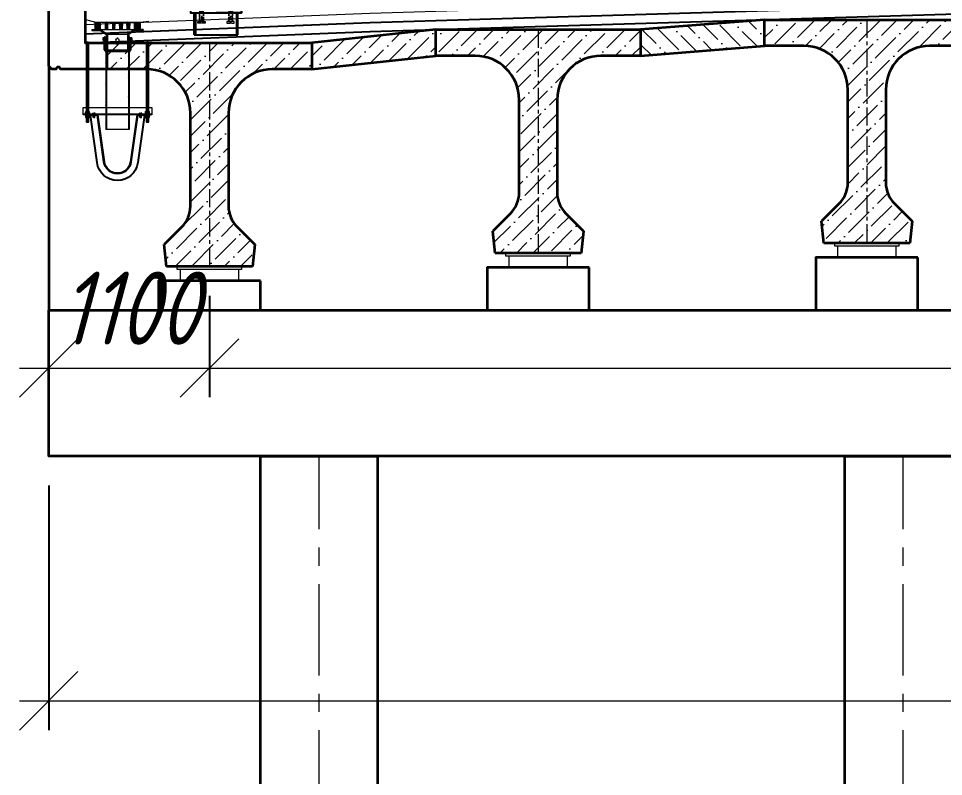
# Model space of a CAD drawing. Header units: millimetres. Extents: x 265754 to 14267433, y -6145605 to 2433772.
# Drawn here: x 6338990 to 6345323, y 82928 to 88116 of the extents above; entities that cross this region are included whole.
import ezdxf

# ---------------------------------------------------------------- set-up
doc = ezdxf.new("R2010")
doc.units = ezdxf.units.MM
doc.set_wipeout_variables(frame=1)
for name, pattern in [('ACAD_ISO02W100', [15, 12, -3]), ('ACAD_ISO10W100', [18.5, 12, -3, 0.5, -3]), ('HIDDEN', [9.525, 6.35, -3.175]), ('осевая', [2, 1.25, -0.25, 0.25, -0.25]), ('Штриховая', [3, 2, -1])]:
    doc.linetypes.add(name, pattern=pattern)
for name, color, linetype, lineweight in [('04_Невидимые', 3, 'Continuous', 13), ('1-Бетон', 106, 'Continuous', 35), ('1-Тонкая', 5, 'Continuous', 20), ('1-Штриховка', 8, 'Continuous', 9), ('ИС_Med', 7, 'Continuous', 35), ('ИС_Невид', 4, 'Штриховая', 18), ('ИС_Ось', 3, 'осевая', 18), ('ИС_Размер', 3, 'Continuous', 18), ('ИС_Тон', 3, 'Continuous', 18), ('ИС_Тонкая', 3, 'Continuous', 18), ('ИС_Штр', 3, 'Continuous', 9)]:
    doc.layers.add(name, color=color, linetype=linetype, lineweight=lineweight)
doc.layers.add('ограждение', color=7, linetype='Continuous')
doc.styles.add('0', font='isocpeur.ttf', dxfattribs={"width": 0.8, "oblique": 15})
doc.dimstyles.new('М200', dxfattribs={"dimscale": 200, "dimtxt": 2.5, "dimasz": 2, "dimexe": 1, "dimexo": 1, "dimgap": 0.8, "dimtad": 1, "dimdec": 0, "dimzin": 0, "dimdsep": 46, "dimtxsty": '0', "dimblk": 'OBLIQUE', "dimcen": 0.09, "dimdle": 1, "dimclrd": 256, "dimclre": 256, "dimclrt": 256, "dimadec": 4, "dimazin": 0, "dimtfac": 1, "dimtdec": 0, "dimtmove": 1, "dimatfit": 2, "dimfxl": 1, "dimtolj": 1, "dimtzin": 0, "dimlwd": -1, "dimarcsym": 0})
pattern_1 = [(45, (886.094, -4203.091), (8.838835, -8.838835), [])]

# ---------------------------------------------------------------- blocks, each defined once
blk = doc.blocks.new('*U119')
at = {"layer": '1-Бетон'}
blk.add_lwpolyline([(-400, 4250.4), (400, 4250.4), (400, -4250.4), (-400, -4250.4)], close=True, dxfattribs=at)
at = {"layer": 'ИС_Ось', "ltscale": 500}
blk.add_line((0, -4250.4), (0, 4250.4), dxfattribs=at)
blk = doc.blocks.new('*U120')
at = {"color": 0, "linetype": 'ByBlock', "lineweight": -2, "transparency": 16777216}
for p in [(0, 0), (4000, 0)]:
    blk.add_blockref('*U119', p, dxfattribs=at)
blk = doc.blocks.new('1530')
at = {"layer": '1-Штриховка'}
h = blk.add_hatch(dxfattribs=at)
h.set_pattern_fill('ANSI36', color=256, scale=25, style=0)
h.set_pattern_definition([(45, (-1571632.81, 568569.22), (42.0949506, 154.348152), [198.4375, -39.6875, 0, -39.6875])])
h.paths.add_polyline_path([(130, -480), (130, -1117.2, 0.198927), (188.7, -1258.7), (310, -1380), (295, -1530), (-295, -1530), (-310, -1380), (-188.6, -1258.6, 0.198898), (-130, -1117), (-130, -480, 0.414214), (-430, -180), (-700, -180), (-700, 0), (700, 0), (700, -180), (430, -180, 0.414224)])
at = {"layer": '1-Бетон'}
for p, q in [((-700, 0), (700, 0)), ((-700, -180), (-700, 0)), ((700, 0), (700, -180)), ((-430, -180), (-700, -180)), ((700, -180), (430, -180)), ((-130, -1117.2), (-130, -480)), ((130, -480), (130, -1117.2)), ((-188.6, -1258.6), (-310, -1380)), ((188.6, -1258.6), (310, -1380)), ((-295, -1530), (-310, -1380)), ((310, -1380), (295, -1530)), ((295, -1530), (-295, -1530))]:
    blk.add_line(p, q, dxfattribs=at)
for centre, radius, start, end in [((-430, -480), 300, 0, 90), ((430, -480), 300, 90, 180), ((-330.2, -1117.1), 200.2, 315.0289, 359.97436), ((330.2, -1117.1), 200.2, 180.02564, 224.9711)]:
    blk.add_arc(centre, radius, start, end, dxfattribs=at)
at = {"layer": 'ИС_Ось', "ltscale": 100}
blk.add_line((0, 0), (0, -1530), dxfattribs=at)
blk = doc.blocks.new('*X20')
at = {"color": 0}
for p, q in [((310, 570.0651), (280, 600.0651)), ((310, 561.084844), (280, 591.084844)), ((307.104588, 555), (280, 582.104588)), ((298.124332, 555), (280, 573.124332)), ((310, 579.045356), (284.045356, 605)), ((310, 588.025612), (293.025612, 605)), ((310, 597.005868), (302.005868, 605)), ((289.144075, 555), (280, 564.144075)), ((280.163819, 555), (280, 555.163819))]:
    blk.add_line(p, q, dxfattribs=at)
blk = doc.blocks.new('A$C1A332784')
at = {"layer": 'ИС_Штр'}
h = blk.add_hatch(dxfattribs=at)
h.set_pattern_fill('ANSI31', color=256, scale=100, angle=90, style=0)
h.set_pattern_definition(pattern_1)
h.paths.add_polyline_path([(-69, -200.4), (-77, -200.4), (-77, -187.9), (-69, -187.9)])
h.paths.add_polyline_path([(-69, -126.4), (-77, -126.4), (-77, -95.4), (-117, -68.4), (-175, -68.4), (-175, -60.4), (-155, -60.4), (-155, -10.4), (-147, -10.4), (-147, -60.4), (-117, -60.4), (-69, -92.4)])
h = blk.add_hatch(dxfattribs=at)
h.set_pattern_fill('ANSI31', color=256, scale=50, angle=90, style=0)
h.set_pattern_definition([(135, (-1871.349, -4043.091), (-4.419417, -4.419417), [])])
h.paths.add_polyline_path([(85, -10.4), (65, -10.4), (67, -60.4), (83, -60.4)])
h.paths.add_polyline_path([(35, -10.4), (15, -10.4), (17, -60.4), (33, -60.4)])
h.paths.add_polyline_path([(-15, -10.4), (-35, -10.4), (-33, -60.4), (-17, -60.4)])
h.paths.add_polyline_path([(-65, -10.4), (-85, -10.4), (-83, -60.4), (-67, -60.4)])
h = blk.add_hatch(dxfattribs=at)
h.set_pattern_fill('ANSI31', color=256, scale=100, angle=90, style=0)
h.set_pattern_definition(pattern_1)
h.paths.add_polyline_path([(77, -200.4), (69, -200.4), (69, -187.9), (77, -187.9)])
h.paths.add_polyline_path([(77, -126.4), (69, -126.4), (69, -92.4), (117, -60.4), (147, -60.4), (147, -10.4), (155, -10.4), (155, -60.4), (175, -60.4), (175, -68.4), (117, -68.4), (77, -95.4)])
h = blk.add_hatch(dxfattribs=at)
h.set_pattern_fill('ANSI31', color=256, scale=2.5, angle=90, style=0)
h.set_pattern_definition([(135, (-544.1, -1211.934), (-5.61266, -5.61266), [])])
h.paths.add_polyline_path([(-75, -645), (-80, -645), (-80, -744.9), (-75, -744.9)])
h.paths.add_polyline_path([(-80, -595), (-75, -595), (-75, -206.9), (-80, -206.9), (-80, -201.9), (-87, -196.9), (-86.4, -118), (-99.4, -118), (-99.4, -133), (-92.4, -140), (-92.4, -197.8), (-80, -216.9)])
h = blk.add_hatch(dxfattribs=at)
h.set_pattern_fill('ANSI31', color=256, scale=2.5, style=0)
h.set_pattern_definition([(45, (-544.1, -1211.934), (-5.61266, 5.61266), [])])
h.paths.add_polyline_path([(80, -645), (75, -645), (75, -744.9), (80, -744.9)])
h.paths.add_polyline_path([(75, -595), (80, -595), (80, -216.9), (93, -196.9), (93, -139), (100, -132), (100, -117), (87, -117), (87, -196.4), (80, -201.4), (80, -206.9), (75, -206.9)])
for p, q in [((155, -10.4), (215.7, 4.3)), ((-155, -10.4), (-214.4, -4.3, 0)), ((-175, -60.4), (-175, -68.4)), ((-175, -60.4), (-155, -60.4)), ((-155, -10.4), (-155, -60.4)), ((155, -10.4), (-155, -10.4)), ((-147, -10.4), (-147, -60.4)), ((-147, -60.4), (-117, -60.4)), ((-145, -10.4), (-145, -60.4)), ((147, -60.4), (-117, -60.4)), ((-117, -60.4), (-69, -92.4)), ((-115, -10.4), (-115, -60.4)), ((-85, -10.4), (-83, -60.4)), ((-67, -60.4), (-65, -10.4)), ((-35, -10.4), (-33, -60.4)), ((-17, -60.4), (-15, -10.4)), ((17, -60.4), (15, -10.4)), ((35, -10.4), (33, -60.4)), ((67, -60.4), (65, -10.4)), ((117, -60.4), (69, -92.4)), ((85, -10.4), (83, -60.4)), ((115, -60.4), (115, -10.4)), ((145, -60.4), (145, -10.4)), ((147, -10.4), (147, -60.4)), ((155, -10.4), (155, -60.4)), ((175, -60.4), (155, -60.4)), ((175, -60.4), (175, -68.4)), ((-175, -68.4), (-117, -68.4)), ((-117, -68.4), (-77, -95.4)), ((-99.4, -118), (-99.4, -133)), ((-99.4, -118), (-86.4, -118)), ((-86.4, -118), (-86.4, -197.3)), ((-77, -95.4), (-77, -200.4)), ((-69, -126.4), (-77, -126.4)), ((-69, -92.4), (-69, -200.4)), ((69, -92.4), (-69, -92.4)), ((69, -92.4), (69, -200.4)), ((77, -126.4), (69, -126.4)), ((117, -68.4), (77, -95.4)), ((77, -95.4), (77, -200.4)), ((87, -117), (87, -196.4)), ((87, -117), (100, -117)), ((100, -117), (100, -132)), ((175, -68.4), (117, -68.4)), ((-99.4, -133), (-92.4, -140)), ((-92.4, -140), (-92.4, -197.8)), ((-69, -169.4), (-77, -169.4)), ((-10, -130.9), (-10, -153.9)), ((10, -130.9), (10, -153.9)), ((77, -169.4), (69, -169.4)), ((100, -132), (93, -139)), ((93, -138.6), (93, -196.9)), ((-92.4, -197.8), (-80, -216.9)), ((-80, -201.9), (-87, -196.9)), ((-80, -206.9), (-80, -201.9)), ((-80, -206.9), (-75, -206.9)), ((-80, -216.9), (-80, -595)), ((-75, -206.9), (-75, -595)), ((75, -211.4), (-75, -211.4)), ((75, -206.9), (75, -595)), ((80, -206.9), (75, -206.9)), ((80, -201.4), (87, -196.4)), ((93, -196.9), (80, -216.9)), ((80, -206.9), (80, -201.4)), ((80, -216.9), (80, -595)), ((-80, -644.9), (-80, -744.9)), ((-75, -644.9), (-75, -744.9)), ((75, -645), (75, -744.9)), ((80, -644.9), (80, -744.9)), ((-80, -744.9, 0), (80, -744.9, 0))]:
    blk.add_line(p, q)
at = {"linetype": 'Continuous'}
blk.add_line((77, -200.4), (-77, -200.4), dxfattribs=at)
for centre, start, end in [((0, -130.9), 0, 180), ((0, -153.9), 180, 0)]:
    blk.add_arc(centre, 10, start, end)
blk.add_point((0, -120.9))
at = {"layer": 'ИС_Невид', "ltscale": 0.1}
for p, q in [((-83.4, -117.3), (-83.4, -199.4)), ((83.9, -116.7), (83.9, -198.6)), ((-80, -594.9), (-80, -645)), ((-75, -594.9), (-75, -645)), ((75, -595), (75, -645)), ((80, -594.9), (80, -645))]:
    blk.add_line(p, q, dxfattribs=at)
at = {"layer": 'ИС_Невид', "linetype": 'HIDDEN'}
for centre, start, end in [((-89.9, -121.3, 0), 358.98876, 84.08704), ((90.6, -116.8), 95.91296, 181.01124)]:
    blk.add_arc(centre, 6.68, start, end, dxfattribs=at)
at = {"layer": 'ИС_Тон', "linetype": 'Continuous'}
blk.add_arc((-133.8, -108.5), 40.8, 82.3582, 82.5317, dxfattribs=at)
at = {"layer": 'ИС_Штр'}
for p, q in [((-80.3, -116.6, 0), (-80.5, -201.5)), ((-73, -126.4), (-73, -169.4)), ((73, -126.4), (73, -169.4)), ((80.9, -113.6, 0), (80.9, -200.7)), ((75, -206.9), (-75, -206.9))]:
    blk.add_line(p, q, dxfattribs=at)
for centre, radius, start, end in [((-87.4, -119.2, 0), 7.56, 20.18488, 82.11133), ((88.1, -115.8, 0), 7.56, 97.88867, 163.35482), ((91.4, -117.6), 4.48, 98.38122, 172.132)]:
    blk.add_arc(centre, radius, start, end, dxfattribs=at)
at = {"layer": 'ИС_Штр', "color": 2}
blk.add_blockref('*X20', (-425, -615.4), dxfattribs=at)
at = {"layer": 'ИС_Штр', "color": 2, "xscale": -1}
blk.add_blockref('*X20', (425, -615.4), dxfattribs=at)
blk = doc.blocks.new('ы')
at = {"layer": 'ограждение'}
for p, q in [((3737.3, 22064.7), (3737.3, 22061.7)), ((3737.3, 22061.7), (3783.4, 21737.4)), ((4061.3, 21737.4), (4107.3, 22061.7)), ((4107.3, 22064.7), (4107.3, 22061.7))]:
    blk.add_line(p, q, dxfattribs=at)
for points in [[(3737.3, 22064.7), (3787.3, 22064.7), (3833, 21743.9, 0.886444), (4011.7, 21743.9), (4057.3, 22064.7), (4107.3, 22064.7)], [(3737.3, 22061.7), (3784.7, 22061.7), (3830, 21743.5, 0.886138), (4014.7, 21743.5), (4059.9, 22061.7), (4107.3, 22061.7)]]:
    blk.add_lwpolyline(points, format="xyb", dxfattribs=at)
blk.add_arc((3922.3, 21754.7), 140, 187.12932, 352.87068, dxfattribs=at)
blk = doc.blocks.new('*U2082')
at = {"layer": 'ИС_Med'}
blk.add_lwpolyline([(10.5, 2), (10.5, 0), (-10.5, 0), (-10.5, 2), (-8.5, 2), (-9.8, 2.8), (-9.8, 9.2), (-8.5, 10), (8.5, 10), (9.8, 9.2), (9.8, 2.8), (8.5, 2)], close=True, dxfattribs=at)
blk.add_wipeout([(10.5, 2), (10.5, 0), (-10.5, 0), (-10.5, 2), (-8.5, 2), (-9.8, 2.8), (-9.8, 9.2), (-8.5, 10), (8.5, 10), (9.8, 9.2), (9.8, 2.8), (8.5, 2)]).dxf.layer = 'ИС_Med'
for p, q in [((-10.5, 2), (10.5, 2)), ((-4.9, 2.8), (-4.9, 9.2)), ((4.9, 2.8), (4.9, 9.2))]:
    blk.add_line(p, q, dxfattribs=at)
for centre, radius, start, end in [((-7.4, 5.7), 4.34, 55.56153, 124.43847), ((-7.4, 6.3), 4.34, 235.56153, 304.43847), ((0, -6.2), 16.2, 72.38303, 107.61697), ((0, 18.2), 16.2, 252.38303, 287.61697), ((7.4, 5.7), 4.34, 55.56153, 124.43847), ((7.4, 6.3), 4.34, 235.56153, 304.43847)]:
    blk.add_arc(centre, radius, start, end, dxfattribs=at)
at = {"layer": 'ИС_Штр'}
blk.add_line((0, 0), (0, 10), dxfattribs=at)
blk = doc.blocks.new('*U2079')
at = {"color": 0}
blk.add_line((61, 8), (47, 8), dxfattribs=at)
at = {"layer": 'ИС_Тонкая'}
for p, q in [((0, 13), (3, 16)), ((0, 13), (0, 0)), ((0, -13), (0, 0)), ((12, 16), (3, 16)), ((12, 8), (3, 8)), ((12, 16), (12, 10)), ((12, 10), (12, 8)), ((12, 8), (12, 0)), ((12, -8), (12, 0)), ((14, 8), (61, 8)), ((25, 8), (25, -8)), ((63, 6), (25, 6)), ((63, 6), (61, 8)), ((61, 8), (61, -8)), ((63, 6), (63, -6)), ((0, -13), (3, -16)), ((3, -8), (12, -8)), ((12, -16), (3, -16)), ((12, -8), (12, -10)), ((12, -16), (12, -10)), ((61, -8), (14, -8)), ((63, -6), (25, -6)), ((63, -6), (61, -8))]:
    blk.add_line(p, q, dxfattribs=at)
for centre, radius, start, end in [((8, 12), 6.51, 142.1211, 217.8789), ((26, 0), 24, 160.5288, 199.4712), ((14, 10), 2, 180, 270), ((8, -12), 6.51, 142.1211, 217.8789), ((14, -10), 2, 90, 180)]:
    blk.add_arc(centre, radius, start, end, dxfattribs=at)
blk = doc.blocks.new('*U2080')
at = {"layer": 'ИС_Тонкая'}
for p, q in [((0, 13), (2, 16)), ((0, 13), (0, 0)), ((0, -13), (0, 0)), ((2, 16), (13, 16)), ((2, 8), (13, 8)), ((15, 13), (13, 16)), ((15, 13), (15, 0)), ((15, -13), (15, 0)), ((0, -13), (2, -16)), ((2, -8), (13, -8)), ((2, -16), (13, -16)), ((15, -13), (13, -16))]:
    blk.add_line(p, q, dxfattribs=at)
for centre, radius, start, end in [((8, 12), 6.51, 142.1211, 217.8789), ((25, 0), 24, 160.5288, 199.4712), ((7, 12), 6.51, 322.1211, 37.8789), ((-10, 0), 24, 340.5288, 19.4712), ((8, -12), 6.51, 142.1211, 217.8789), ((7, -12), 6.51, 322.1211, 37.8789)]:
    blk.add_arc(centre, radius, start, end, dxfattribs=at)
blk = doc.blocks.new('*U2081')
at = {"layer": 'ИС_Med'}
for p, q in [((0, 9), (4, 9)), ((0, -9), (4, -9))]:
    blk.add_line(p, q, dxfattribs=at)
at = {"layer": 'ИС_Тонкая'}
for p, q in [((0, 18), (0, -18)), ((4, 18), (0, 18)), ((4, -18), (4, 18)), ((0, -18), (4, -18))]:
    blk.add_line(p, q, dxfattribs=at)
blk = doc.blocks.new('ппк')
at = {"elevation": 0}
for points in [[(-210, -140.7), (-210, -684.2), (-200, -684.2), (-200, -140.7)], [(-210, -140.7), (-200, -140.7)], [(200, -140.7), (200, -684.2), (210, -684.2), (210, -140.7)], [(200, -140.7), (210, -140.7)]]:
    blk.add_lwpolyline(points, dxfattribs=at)
at = {"layer": 'Defpoints', "linetype": 'Штриховая'}
blk.add_line((-205, -140.7, 0), (-205, -684.2, 0), dxfattribs=at)
at = {"layer": 'Defpoints', "linetype": 'осевая', "ltscale": 50}
blk.add_line((205, -140.7, 0), (205, -684.2, 0), dxfattribs=at)
at = {"layer": 'ИС_Тон'}
blk.add_lwpolyline([(-235, -634.6), (235, -634.6), (235, -584.6), (-235, -584.6)], close=True, dxfattribs=at)
blk.add_lwpolyline([(-235, -629.6), (235, -629.6)], dxfattribs=at)
blk.add_blockref('A$C1A332784', (0, 10.4), dxfattribs=at)
at = {"layer": 'ограждение'}
blk.add_blockref('ы', (-3922.3, -22699.3), dxfattribs=at)
blk.add_blockref('*U2082', (-205, -629.5))
at = {"xscale": -1}
blk.add_blockref('*U2082', (205, -629.5), dxfattribs=at)
at = {"xscale": -1, "rotation": 180}
blk.add_blockref('*U2082', (-205, -634.5), dxfattribs=at)
at = {"rotation": 180}
blk.add_blockref('*U2082', (205, -634.5), dxfattribs=at)
for p, q in [((-209.9, -618.8), (-209.9, -612.3)), ((-205, -621.5), (-205, -611.5)), ((-200.1, -618.8), (-200.1, -612.3)), ((200.1, -618.8), (200.1, -612.3)), ((205, -621.5), (205, -611.5)), ((209.9, -618.8), (209.9, -612.3)), ((-209.9, -651.8), (-209.9, -645.3)), ((-205, -654.5), (-205, -644.5)), ((-200.1, -651.8), (-200.1, -645.3)), ((185, -637.6), (185, -634.6)), ((200.1, -651.8, 0), (200.1, -645.3, 0)), ((205, -654.5, 0), (205, -644.5, 0)), ((209.9, -651.8, 0), (209.9, -645.3, 0))]:
    blk.add_line(p, q)
for points in [[(-196.5, -619.5), (-195.2, -618.8), (-195.2, -612.3), (-196.5, -611.5), (-213.5, -611.5), (-214.8, -612.3), (-214.8, -618.8), (-213.5, -619.5)], [(213.5, -619.5), (214.8, -618.8), (214.8, -612.3), (213.5, -611.5), (196.5, -611.5), (195.2, -612.3), (195.2, -618.8), (196.5, -619.5)], [(-196.5, -652.5), (-195.2, -651.8), (-195.2, -645.3), (-196.5, -644.5), (-213.5, -644.5), (-214.8, -645.3), (-214.8, -651.8), (-213.5, -652.5)]]:
    blk.add_lwpolyline(points, close=True)
at = {"elevation": 0}
blk.add_lwpolyline([(213.5, -652.5), (214.8, -651.8), (214.8, -645.3), (213.5, -644.5), (196.5, -644.5), (195.2, -645.3), (195.2, -651.8), (196.5, -652.5)], close=True, dxfattribs=at)
for centre, radius, start, end in [((-212.4, -615.9), 4.34, 55.56153, 124.43847), ((-212.4, -615.2), 4.34, 235.56153, 304.43847), ((-205, -627.7), 16.2, 72.38303, 107.61697), ((-205, -603.3), 16.2, 252.38303, 287.61697), ((-197.6, -615.9), 4.34, 55.56153, 124.43847), ((-197.6, -615.2), 4.34, 235.56153, 304.43847), ((197.6, -615.9), 4.34, 55.56153, 124.43847), ((197.6, -615.2), 4.34, 235.56153, 304.43847), ((205, -627.7), 16.2, 72.38303, 107.61697), ((205, -603.3), 16.2, 252.38303, 287.61697), ((212.4, -615.9), 4.34, 55.56153, 124.43847), ((212.4, -615.2), 4.34, 235.56153, 304.43847), ((-212.4, -648.9), 4.34, 55.56153, 124.43847), ((-212.4, -648.2), 4.34, 235.56153, 304.43847), ((-205, -660.7), 16.2, 72.38303, 107.61697), ((-205, -636.3), 16.2, 252.38303, 287.61697), ((-197.6, -648.9), 4.34, 55.56153, 124.43847), ((-197.6, -648.2), 4.34, 235.56153, 304.43847), ((197.6, -648.9, 0), 4.34, 55.56153, 124.43847), ((197.6, -648.2, 0), 4.34, 235.56153, 304.43847), ((205, -660.7, 0), 16.2, 72.38303, 107.61697), ((205, -636.3, 0), 16.2, 252.38303, 287.61697), ((212.4, -648.9, 0), 4.34, 55.56153, 124.43847), ((212.4, -648.2, 0), 4.34, 235.56153, 304.43847)]:
    blk.add_arc(centre, radius, start, end)
for name, p, xscale, yscale, zscale, rotation in [('*U2079', (-160, -622.3), 0.5, 0.5, 0.5, 270), ('*U2079', (160, -622.3), 0.5, 0.5, 0.5, 270), ('*U2081', (-160, -636.6), 0.5000000000000002, 0.5000000000000002, 0.5000000000000002, 90), ('*U2080', (-160, -644.1), 0.5000000000000002, 0.5000000000000002, 0.5000000000000002, 90), ('*U2081', (160, -636.6), 0.5000000000000002, 0.5000000000000002, 0.5000000000000002, 90), ('*U2080', (160, -644.1), 0.5000000000000002, 0.5000000000000002, 0.5000000000000002, 90)]:
    blk.add_blockref(name, p, dxfattribs=dict(xscale=xscale, yscale=yscale, zscale=zscale, rotation=rotation))
blk = doc.blocks.new('БР09')
at = {"lineweight": 15}
for p, q in [((-782.6, 48.3), (-724.5, 90.9)), ((-780.3, 45.1), (-721.6, 88)), ((-722.2, -28.2), (-782.6, 14.5)), ((-719.9, -24.9), (-780.3, 17.8)), ((-708.9, -874.1), (-708.9, 6.2)), ((-568.9, 6.2), (-708.9, 6.2)), ((-701.6, -874.1), (-701.6, 6.2)), ((-576.2, 6.2), (-576.2, -874.1)), ((-568.9, 6.2), (-568.9, -874.1)), ((-712.9, -43.7), (-712.9, -74.5)), ((-699, -37.2), (-701.6, -37.2)), ((-701.6, -37.2), (-701.6, -81)), ((-699, -81), (-699, -37.2)), ((-684.4, -46.3), (-699, -46.3)), ((-688, -53.6), (-699, -53.6)), ((-684.4, -46.3), (-689.8, -46.3)), ((-683.4, -49.1), (-683.4, -69.1)), ((-683.4, -49.1), (-683.4, -69.1)), ((-675.2, -46.3), (-682.4, -46.3)), ((-674.3, -49.1), (-674.3, -69.1)), ((-662.4, -53.6), (-674.3, -53.6)), ((-662.4, -53.6), (-662.4, -64.6)), ((-722.2, -90), (-782.6, -132.7)), ((-719.9, -93.3), (-780.3, -136)), ((-701.6, -81), (-699, -81)), ((-688, -64.6), (-699, -64.6)), ((-684.4, -71.9), (-699, -71.9)), ((-684.4, -71.9), (-689.8, -71.9)), ((-675.2, -71.9), (-682.4, -71.9)), ((-662.4, -64.6), (-674.3, -64.6)), ((-910.9, -188.1), (-916.6, -189.2)), ((-910.9, -188.1), (-910.1, -192)), ((-782.6, -166.5), (-733.9, -202.1)), ((-780.3, -163.3), (-731.5, -198.9)), ((-984.6, -236.7), (-924.4, -192.7)), ((-982.3, -239.9), (-922.1, -195.9)), ((-910.1, -192), (-915.8, -193.1)), ((-708.9, -204.1), (-910.9, -204.1)), ((-910.9, -204.1), (-910.9, -484.1)), ((-906.9, -204.1), (-906.9, -484.1)), ((-924.2, -313.2), (-984.6, -270.5)), ((-921.8, -309.9), (-982.3, -267.2)), ((-924.2, -375), (-984.6, -417.7)), ((-921.8, -378.3), (-982.3, -421)), ((-914.9, -328.7), (-914.9, -359.5)), ((-984.6, -451.5), (-924.4, -495.5)), ((-982.3, -448.3), (-922.1, -492.3)), ((-916.6, -499), (-910.9, -500.1)), ((-915.8, -495.1), (-910.1, -496.2)), ((-910.9, -484.1), (-708.9, -484.1)), ((-910.9, -500.1), (-910.1, -496.2)), ((-754.9, -874.1), (-754.9, -864.1)), ((-722.9, -864.1), (-754.9, -864.1)), ((-754.9, -874.1), (-754.9, -864.1)), ((-728.9, -864.1), (-754.9, -864.1)), ((-738.9, -874.1), (-754.9, -874.1)), ((-722.9, -874.1), (-754.9, -874.1)), ((-745.9, -874.1), (-745.9, -864.1)), ((-745.9, -874.1), (-745.9, -864.1)), ((-745.9, -874.1), (-745.9, -864.1)), ((-745.9, -874.1), (-745.9, -864.1)), ((-731.9, -874.1), (-731.9, -864.1)), ((-731.9, -874.1), (-731.9, -864.1)), ((-731.9, -874.1), (-731.9, -864.1)), ((-731.9, -874.1), (-731.9, -864.1)), ((-731.9, -874.1), (-731.9, -864.1)), ((-731.9, -874.1), (-731.9, -864.1)), ((-731.9, -874.1), (-731.9, -864.1)), ((-731.9, -874.1), (-731.9, -864.1)), ((-731.9, -874.1), (-731.9, -864.1)), ((-731.9, -874.1), (-731.9, -864.1)), ((-724.9, -864.1), (-728.9, -864.1)), ((-722.9, -872.1), (-722.9, -864.1)), ((-722.9, -874.1), (-722.9, -866.1)), ((-722.9, -874.1), (-722.9, -866.1)), ((-722.9, -872.1), (-722.9, -866.1)), ((-722.9, -874.1), (-722.9, -866.1)), ((-722.9, -874.1), (-722.9, -866.1)), ((-554.9, -872.1), (-554.9, -864.1)), ((-554.9, -864.1), (-522.9, -864.1)), ((-554.9, -874.1), (-554.9, -866.1)), ((-554.9, -874.1), (-554.9, -866.1)), ((-554.9, -872.1), (-554.9, -866.1)), ((-554.9, -874.1), (-554.9, -866.1)), ((-554.9, -874.1), (-554.9, -866.1)), ((-554.9, -874.1), (-522.9, -874.1)), ((-552.9, -864.1), (-548.9, -864.1)), ((-548.9, -864.1), (-522.9, -864.1)), ((-545.9, -874.1), (-545.9, -864.1)), ((-545.9, -874.1), (-545.9, -864.1)), ((-545.9, -874.1), (-545.9, -864.1)), ((-545.9, -874.1), (-545.9, -864.1)), ((-545.9, -874.1), (-545.9, -864.1)), ((-545.9, -874.1), (-545.9, -864.1)), ((-545.9, -874.1), (-545.9, -864.1)), ((-545.9, -874.1), (-545.9, -864.1)), ((-545.9, -874.1), (-545.9, -864.1)), ((-545.9, -874.1), (-545.9, -864.1)), ((-538.9, -874.1), (-522.9, -874.1)), ((-531.9, -874.1), (-531.9, -864.1)), ((-531.9, -874.1), (-531.9, -864.1)), ((-531.9, -874.1), (-531.9, -864.1)), ((-531.9, -874.1), (-531.9, -864.1)), ((-522.9, -874.1), (-522.9, -864.1)), ((-522.9, -874.1), (-522.9, -864.1))]:
    blk.add_line(p, q, dxfattribs=at)
for p, q in [((-724.5, 90.9), (-721.6, 88)), ((-733.9, -202.1), (-731.5, -198.9))]:
    blk.add_line(p, q)
at = {"lineweight": 15, "ltscale": 5}
for p, q in [((-904.2, -322.2), (-906.9, -322.2)), ((-906.9, -322.2), (-906.9, -366)), ((-906.9, -366), (-904.2, -366)), ((-904.2, -366), (-904.2, -322.2))]:
    blk.add_line(p, q, dxfattribs=at)
at = {"color": 7, "lineweight": 15}
for p, q in [((-889.7, -331.3), (-904.2, -331.3)), ((-893.3, -338.6), (-904.2, -338.6)), ((-893.3, -349.6), (-904.2, -349.6)), ((-889.7, -356.9), (-904.2, -356.9)), ((-889.7, -331.3), (-895.1, -331.3)), ((-889.7, -356.9), (-895.1, -356.9)), ((-888.7, -334.1), (-888.7, -354.1)), ((-888.7, -334.1), (-888.7, -354.1)), ((-880.5, -331.3), (-887.7, -331.3)), ((-880.5, -356.9), (-887.7, -356.9)), ((-879.6, -334.1), (-879.6, -354.1)), ((-867.7, -338.6), (-879.6, -338.6)), ((-867.7, -349.6), (-879.6, -349.6)), ((-867.7, -338.6), (-867.7, -349.6))]:
    blk.add_line(p, q, dxfattribs=at)
at = {"linetype": 'Continuous'}
for p, q in [((-788.9, -1064.1), (-788.9, -914.1)), ((-779.2, -914.1), (-779.2, -1064.1)), ((-498.6, -914.1), (-498.6, -1064.1)), ((-488.9, -1064.1), (-488.9, -914.1)), ((-488.9, -1064.1), (-788.9, -1064.1))]:
    blk.add_line(p, q, dxfattribs=at)
at = {"color": 3, "linetype": 'ACAD_ISO02W100', "lineweight": 15, "ltscale": 2}
for p, q in [((-751.9, -894.1), (-751.9, -914.1)), ((-750.9, -914.1), (-750.9, -974.1)), ((-749.9, -894.1), (-749.9, -914.1)), ((-727.9, -894.1), (-727.9, -914.1)), ((-726.9, -914.1), (-726.9, -974.1)), ((-725.9, -894.1), (-725.9, -914.1)), ((-551.9, -894.1), (-551.9, -914.1)), ((-550.9, -914.1), (-550.9, -974.1)), ((-549.9, -894.1), (-549.9, -914.1)), ((-527.9, -894.1), (-527.9, -914.1)), ((-526.9, -914.1), (-526.9, -974.1)), ((-525.9, -894.1), (-525.9, -914.1))]:
    blk.add_line(p, q, dxfattribs=at)
at = {"linetype": 'ACAD_ISO10W100', "ltscale": 2.5}
for p, q in [((-738.9, -888.1), (-738.9, -985.8)), ((-538.9, -888.1), (-538.9, -985.8))]:
    blk.add_line(p, q, dxfattribs=at)
at = {"linetype": 'ACAD_ISO10W100', "ltscale": 3}
blk.add_lwpolyline([(-638.9, 6.2), (-638.9, -874.1)], dxfattribs=at)
at = {"lineweight": 15}
blk.add_lwpolyline([(-712.9, -44), (-716.4, -44, 0.414214), (-722.5, -50), (-722.5, -57), (-718.8, -57), (-718.8, -61.2), (-722.5, -61.2), (-722.5, -68.2, 0.414214), (-716.4, -74.2), (-712.9, -74.2), (-712.9, -44)], format="xyb", dxfattribs=at)
at = {"color": 7, "lineweight": 15}
blk.add_lwpolyline([(-914.9, -329), (-918.4, -329, 0.414214), (-924.4, -335), (-924.4, -342), (-920.8, -342), (-920.8, -346.2), (-924.4, -346.2), (-924.4, -353.2, 0.414214), (-918.4, -359.2), (-914.9, -359.2), (-914.9, -329)], format="xyb", dxfattribs=at)
blk.add_lwpolyline([(-568.9, -675.8), (-508.9, -874.1)])
at = {"lineweight": 15}
blk.add_lwpolyline([(-778.9, -894.1), (-498.9, -894.1), (-498.9, -874.1), (-778.9, -874.1)], close=True, dxfattribs=at)
at = {"linetype": 'Continuous'}
for points in [[(-638.9, -894.1), (-813.9, -894.1), (-813.9, -914.1), (-638.9, -914.1)], [(-638.9, -894.1), (-463.9, -894.1), (-463.9, -914.1), (-638.9, -914.1)]]:
    blk.add_lwpolyline(points, dxfattribs=at)
blk.add_lwpolyline([(-463.9, -914.1), (-813.9, -914.1), (-813.9, -894.1), (-463.9, -894.1)], close=True, dxfattribs=at)
at = {"color": 3, "linetype": 'ACAD_ISO02W100', "lineweight": 15, "ltscale": 2}
for points in [[(-752.9, -914.1), (-724.9, -914.1), (-724.9, -974.1), (-752.9, -974.1)], [(-524.9, -914.1), (-552.9, -914.1), (-552.9, -974.1), (-524.9, -974.1)], [(-763.9, -974.1), (-713.9, -974.1), (-713.9, -984.1), (-763.9, -984.1)], [(-513.9, -974.1), (-563.9, -974.1), (-563.9, -984.1), (-513.9, -984.1)]]:
    blk.add_lwpolyline(points, close=True, dxfattribs=at)
at = {"lineweight": 15}
for centre, radius, start, end in [((-771.9, 31.4), 20, 122.45319, 237.54681), ((-771.9, 31.4), 16, 122.45319, 237.54681), ((-732.9, -45.1), 20, 0, 57.54681), ((-732.9, -45.1), 24, 0, 57.54681), ((-732.9, -73.1), 20, 302.45319, 0), ((-732.9, -73.1), 24, 302.45319, 0), ((-912.6, -208.8), 20, 101.30993, 126.1874), ((-771.9, -149.6), 20, 122.45319, 237.54681), ((-771.9, -149.6), 16, 122.45319, 237.54681), ((-973.9, -253.6), 20, 122.45319, 237.54681), ((-973.9, -253.6), 16, 122.45319, 237.54681), ((-912.6, -208.8), 16, 101.30993, 126.1874), ((-934.9, -330.1), 20, 0, 57.54681), ((-934.9, -330.1), 24, 0, 57.54681), ((-912.6, -479.4), 20, 233.8126, 258.69007), ((-912.6, -479.4), 16, 233.8126, 258.69007), ((-752.9, -866.1), 2, 90, 180), ((-752.9, -872.1), 2, 180, 270), ((-747.9, -866.1), 2, 0, 90), ((-747.9, -872.1), 2, 270, 0), ((-743.9, -866.1), 2, 90, 180), ((-743.9, -872.1), 2, 180, 270), ((-733.9, -866.1), 2, 0, 90), ((-733.9, -872.1), 2, 270, 0), ((-729.9, -866.1), 2, 90, 180), ((-729.9, -872.1), 2, 180, 270), ((-724.9, -866.1), 2, 359.99962, 90), ((-724.9, -872.1), 2, 270, 0), ((-552.9, -866.1), 2, 90, 180.00038), ((-552.9, -872.1), 2, 180, 270), ((-547.9, -866.1), 2, 0, 90), ((-547.9, -872.1), 2, 270, 0), ((-543.9, -866.1), 2, 90, 180), ((-543.9, -872.1), 2, 180, 270), ((-533.9, -866.1), 2, 0, 90), ((-533.9, -872.1), 2, 270, 0), ((-529.9, -866.1), 2, 90, 180), ((-529.9, -872.1), 2, 180, 270), ((-524.9, -866.1), 2, 0, 90), ((-524.9, -872.1), 2, 270, 0)]:
    blk.add_arc(centre, radius, start, end, dxfattribs=at)
at = {"lineweight": 15, "ltscale": 0.2}
for centre, radius, start, end in [((-934.9, -358.1), 20, 302.45319, 0), ((-934.9, -358.1), 24, 302.45319, 0), ((-973.9, -434.6), 20, 122.45319, 237.54681), ((-973.9, -434.6), 16, 122.45319, 237.54681)]:
    blk.add_arc(centre, radius, start, end, dxfattribs=at)
at = {"lineweight": 15, "extrusion": (0, 0, -1)}
for centre, major_axis, start_param, end_param in [((-688, -49.1), (-3.23, 3.23), 2.356194, 3.926991), ((-688, -58.2), (3.23, 3.23), -0.785398, 0.785398), ((-688, -60.1), (-3.23, 3.23), 2.356194, 3.926991), ((-688, -49.2), (-3.23, 3.23), 1.691386, 2.356194), ((-678.8, -49.2), (3.23, 3.23), 3.926991, 4.5918), ((-678.8, -49.1), (-3.23, 3.23), 3.926991, 5.497787), ((-678.8, -58.2), (3.23, 3.23), 3.926991, 5.497787), ((-678.8, -60.1), (-3.23, 3.23), 3.926991, 5.497787), ((-678.8, -49.1), (3.23, 3.23), 0.785398, 2.356194), ((-678.8, -58.2), (-3.23, 3.23), 0.785398, 2.356194), ((-678.8, -60.1), (3.23, 3.23), 0.785398, 2.356194), ((-678.8, -49.2), (-3.23, 3.23), 1.691386, 2.356194), ((-688, -69.2), (3.23, 3.23), -0.785398, 0.785398), ((-688, -69.1), (3.23, 3.23), 0.785398, 1.450207), ((-678.8, -69.2), (3.23, 3.23), 3.926991, 5.497787), ((-678.8, -69.1), (-3.23, 3.23), 4.832978, 5.497787), ((-678.8, -69.2), (-3.23, 3.23), 0.785398, 2.356194), ((-678.8, -69.1), (3.23, 3.23), 0.785398, 1.450207)]:
    blk.add_ellipse(centre, major_axis=major_axis, ratio=1, start_param=start_param, end_param=end_param, dxfattribs=at)
at = {"color": 7, "lineweight": 15, "extrusion": (0, 0, -1)}
for centre, major_axis, start_param, end_param in [((-893.3, -334.1), (-3.23, 3.23), 2.356194, 3.926991), ((-893.3, -343.2), (3.23, 3.23), -0.785398, 0.785398), ((-893.3, -345.1), (-3.23, 3.23), 2.356194, 3.926991), ((-893.3, -354.2), (3.23, 3.23), -0.785398, 0.785398), ((-893.3, -334.2), (-3.23, 3.23), 1.691386, 2.356194), ((-893.3, -354.1), (3.23, 3.23), 0.785398, 1.450207), ((-884.1, -334.2), (3.23, 3.23), 3.926991, 4.5918), ((-884.1, -334.1), (-3.23, 3.23), 3.926991, 5.497787), ((-884.1, -343.2), (3.23, 3.23), 3.926991, 5.497787), ((-884.1, -345.1), (-3.23, 3.23), 3.926991, 5.497787), ((-884.1, -354.2), (3.23, 3.23), 3.926991, 5.497787), ((-884.1, -354.1), (-3.23, 3.23), 4.832978, 5.497787), ((-884.1, -334.1), (3.23, 3.23), 0.785398, 2.356194), ((-884.1, -343.2), (-3.23, 3.23), 0.785398, 2.356194), ((-884.1, -345.1), (3.23, 3.23), 0.785398, 2.356194), ((-884.1, -354.2), (-3.23, 3.23), 0.785398, 2.356194), ((-884.1, -334.2), (-3.23, 3.23), 1.691386, 2.356194), ((-884.1, -354.1), (3.23, 3.23), 0.785398, 1.450207)]:
    blk.add_ellipse(centre, major_axis=major_axis, ratio=1, start_param=start_param, end_param=end_param, dxfattribs=at)
blk = doc.blocks.new('_OBLIQUE')
at = {"color": 0, "linetype": 'ByBlock', "lineweight": -2}
blk.add_line((0.5, 0.5), (-0.5, -0.5), dxfattribs=at)
blk = doc.blocks.new('*D305')
at = {"layer": 'Defpoints', "color": 0, "linetype": 'Continuous', "transparency": 16777216}
for p in [(6339197.5, 85120.7), (6354898.7, 85120.7), (6354898.7, 83446.6)]:
    blk.add_point(p, dxfattribs=at)
at = {"layer": 'ИС_Размер', "lineweight": -2, "transparency": 16777216}
for p, q in [((6339197.5, 84920.7), (6339197.5, 83246.6)), ((6354898.7, 84920.7), (6354898.7, 83246.6))]:
    blk.add_line(p, q, dxfattribs=at)
at = {"layer": 'ИС_Размер', "transparency": 16777216}
blk.add_line((6338997.5, 83446.6), (6355098.7, 83446.6), dxfattribs=at)
at = {"layer": 'ИС_Размер', "linetype": 'Continuous', "transparency": 16777216, "xscale": 400, "yscale": 400, "zscale": 400, "rotation": 180}
blk.add_blockref('_OBLIQUE', (6339197.5, 83446.6), dxfattribs=at)
at = {"layer": 'ИС_Размер', "linetype": 'Continuous', "transparency": 16777216, "xscale": 400, "yscale": 400, "zscale": 400}
blk.add_blockref('_OBLIQUE', (6354898.7, 83446.6), dxfattribs=at)
at = {"layer": 'ИС_Размер', "linetype": 'Continuous', "transparency": 16777216, "insert": (6347048.1, 83856.6), "char_height": 500, "attachment_point": 5, "style": '0'}
blk.add_mtext('\\A1;15700', dxfattribs=at)
blk = doc.blocks.new('*D316')
at = {"layer": 'Defpoints', "color": 0, "linetype": 'Continuous', "transparency": 16777216}
for p in [(6369547.7, 87320.2, 5778.2), (6340297.7, 86394.7, 5778.2), (6369547.7, 85723.6)]:
    blk.add_point(p, dxfattribs=at)
at = {"layer": 'ИС_Размер', "lineweight": -2, "transparency": 16777216}
for p, q in [((6369547.7, 87120.2), (6369547.7, 85523.6)), ((6340297.7, 86194.7), (6340297.7, 85523.6))]:
    blk.add_line(p, q, dxfattribs=at)
at = {"layer": 'ИС_Размер', "transparency": 16777216}
blk.add_line((6340097.7, 85723.6), (6369747.7, 85723.6), dxfattribs=at)
at = {"layer": 'ИС_Размер', "linetype": 'Continuous', "transparency": 16777216, "xscale": 400, "yscale": 400, "zscale": 400, "rotation": 180}
blk.add_blockref('_OBLIQUE', (6340297.7, 85723.6), dxfattribs=at)
at = {"layer": 'ИС_Размер', "linetype": 'Continuous', "transparency": 16777216, "xscale": 400, "yscale": 400, "zscale": 400}
blk.add_blockref('_OBLIQUE', (6369547.7, 85723.6), dxfattribs=at)
at = {"layer": 'ИС_Размер', "linetype": 'Continuous', "transparency": 16777216, "insert": (6354922.7, 86133.6), "char_height": 500, "width": 4222.783, "attachment_point": 5, "style": '0'}
blk.add_mtext('\\A1;13х2250=29250', dxfattribs=at)
blk = doc.blocks.new('*D318')
at = {"layer": 'Defpoints', "color": 0, "linetype": 'Continuous', "transparency": 16777216}
for p in [(6339197.5, 87788.7), (6340297.7, 86418.7), (6340297.7, 85723.6)]:
    blk.add_point(p, dxfattribs=at)
at = {"layer": 'ИС_Размер', "lineweight": -2, "transparency": 16777216}
for p, q in [((6339197.5, 87588.7), (6339197.5, 85523.6)), ((6340297.7, 86218.7), (6340297.7, 85523.6))]:
    blk.add_line(p, q, dxfattribs=at)
at = {"layer": 'ИС_Размер', "transparency": 16777216}
blk.add_line((6338997.5, 85723.6), (6340497.7, 85723.6), dxfattribs=at)
at = {"layer": 'ИС_Размер', "linetype": 'Continuous', "transparency": 16777216, "xscale": 400, "yscale": 400, "zscale": 400, "rotation": 180}
blk.add_blockref('_OBLIQUE', (6339197.5, 85723.6), dxfattribs=at)
at = {"layer": 'ИС_Размер', "linetype": 'Continuous', "transparency": 16777216, "xscale": 400, "yscale": 400, "zscale": 400}
blk.add_blockref('_OBLIQUE', (6340297.7, 85723.6), dxfattribs=at)
at = {"layer": 'ИС_Размер', "linetype": 'Continuous', "transparency": 16777216, "insert": (6339747.6, 86133.6), "char_height": 500, "attachment_point": 5, "style": '0'}
blk.add_mtext('\\A1;1100', dxfattribs=at)

msp = doc.modelspace()

# ---------------------------------------------------------------- hatches: boundary and pattern name
at = {"layer": '1-Штриховка'}
h = msp.add_hatch(dxfattribs=at)
h.set_pattern_fill('ANSI36', color=256, scale=25, angle=90, style=0)
h.set_pattern_definition([(135, (617025.38, -5163976.89), (-154.3481521, 42.0949506), [198.4375, -39.6875, 0, -39.6875])])
h.paths.add_polyline_path([(6344097.7474, 88107.7296), (6343247.7474, 88040.2296), (6343247.7474, 87860.2296), (6344097.7474, 87927.7296)])
h = msp.add_hatch(dxfattribs=at)
h.set_pattern_fill('ANSI36', color=256, scale=25, style=0)
h.set_pattern_definition([(45, (617025.38, -5163976.89), (42.0949506, 154.3481521), [198.4375, -39.6875, 0, -39.6875])])
h.paths.add_polyline_path([(6341847.7474, 88040.2296), (6340997.7474, 87948.7194), (6340997.7474, 87768.7194), (6341847.7474, 87860.2296)])

# ---------------------------------------------------------------- linework, layer by layer
at = {"layer": '04_Невидимые'}
for points in [[(6345017.7474, 86557.7296), (6344577.7474, 86557.7296), (6344577.7474, 86577.7296), (6345017.7474, 86577.7296)], [(6342767.7474, 86490.2296), (6342327.7474, 86490.2296), (6342327.7474, 86510.2296), (6342767.7474, 86510.2296)], [(6340517.7474, 86398.7194), (6340077.7474, 86398.7194), (6340077.7474, 86418.7194), (6340517.7474, 86418.7194)]]:
    msp.add_lwpolyline(points, close=True, dxfattribs=at)
at = {"layer": '1-Бетон'}
for points in [[(6343247.7474, 87860.2296), (6344097.7474, 87927.7296), (6344097.7474, 88107.7296), (6343247.7474, 88040.2296)], [(6340997.7474, 87768.7194), (6341847.7474, 87860.2296), (6341847.7474, 88040.2296), (6340997.7474, 87948.7194)], [(6345147.7474, 86479.7296), (6344447.7474, 86479.7296), (6344447.7474, 86120.7194), (6345147.7474, 86120.7194)], [(6342897.7474, 86412.2296), (6342197.7474, 86412.2296), (6342197.7474, 86120.7194), (6342897.7474, 86120.7194)], [(6340647.7474, 86320.7194), (6339947.7474, 86320.7194), (6339947.7474, 86120.7194), (6340647.7474, 86120.7194)], [(6339197.5395, 86120.7194), (6354898.7145, 86120.7194), (6354898.7145, 85120.7194), (6339197.5395, 85120.7194)]]:
    msp.add_lwpolyline(points, close=True, dxfattribs=at)
msp.add_lwpolyline([(6339197.5395, 87788.7194), (6339197.5395, 86120.7194)], dxfattribs=at)
at = {"layer": '1-Тонкая'}
for points in [[(6339447.5395, 88073.7194), (6341397.9419, 88151.7355), (6342147.9419, 88174.2355), (6346097.9419, 88292.7355), (6351047.9419, 88441.2355), (6352947.9419, 88498.2355), (6354047.9419, 88531.2355), (6358997.9419, 88679.7355), (6362947.9419, 88798.2355), (6366697.9419, 88910.7355), (6367447.9419, 88933.2355), (6370397.5994, 89021.7252)], [(6339447.5395, 88013.7194), (6341397.9419, 88091.7355), (6342147.9419, 88114.2355), (6346097.9419, 88232.7355), (6351047.9419, 88381.2355), (6352947.9419, 88438.2355), (6354047.9419, 88471.2355), (6358997.9419, 88619.7355), (6362947.9419, 88738.2355), (6366697.9419, 88850.7355), (6367447.9419, 88873.2355), (6370397.5994, 88961.7252)], [(6339447.5395, 88008.7194), (6341397.9419, 88086.7355), (6342147.9419, 88109.2355), (6346097.9419, 88227.7355), (6351047.9419, 88376.2355), (6352947.9419, 88433.2355), (6354047.9419, 88466.2355), (6358997.9419, 88614.7355), (6362947.9419, 88733.2355), (6366697.9419, 88845.7355), (6367447.9419, 88868.2355), (6370397.5994, 88956.7252)]]:
    msp.add_lwpolyline(points, dxfattribs=at)
at = {"layer": 'Defpoints', "color": 252, "true_color": 0x939598}
msp.add_lwpolyline([(6339447.5395, 87948.7194), (6341397.9419, 88026.7355), (6342147.9419, 88049.2355), (6346097.9419, 88167.7355), (6351047.9419, 88316.2355), (6352947.9419, 88373.2355), (6354047.9419, 88406.2355), (6358997.9419, 88554.7355), (6362947.9419, 88673.2355), (6366697.9419, 88785.7355), (6367447.9419, 88808.2355), (6370397.5994, 88896.7252)], dxfattribs=at)
at = {"layer": 'ИС_Размер'}
for points in [[(6344997.7474, 86557.7296), (6344597.7474, 86557.7296), (6344597.7474, 86479.7296), (6344997.7474, 86479.7296), (6344997.7474, 86557.7296)], [(6342747.7474, 86490.2296), (6342347.7474, 86490.2296), (6342347.7474, 86412.2296), (6342747.7474, 86412.2296), (6342747.7474, 86490.2296)], [(6340497.7474, 86398.7194), (6340097.7474, 86398.7194), (6340097.7474, 86320.7194), (6340497.7474, 86320.7194), (6340497.7474, 86398.7194)]]:
    msp.add_lwpolyline(points, dxfattribs=at)

# ---------------------------------------------------------------- block references
at = {"xscale": -1}
msp.add_blockref('БР09', (6339703.6436, 89068.9454), dxfattribs=at)
at = {"color": 40, "true_color": 0xf8d731}
msp.add_blockref('*U120', (6341047.7474, 80870.3482, 0.0017), dxfattribs=at)
at = {"layer": 'ИС_Размер', "linetype": 'Continuous'}
for p in [(6344797.7474, 88107.7296), (6342547.7474, 88040.2296), (6340297.7474, 87948.7194)]:
    msp.add_blockref('1530', p, dxfattribs=at)

# ---------------------------------------------------------------- dimensions: what is measured, and where the dimension line sits
dim = msp.add_linear_dim(base=(6369547.7474, 85723.5577, -5778.159), p1=(6340297.7474, 86394.7091), p2=(6369547.7474, 87320.2296), text='13х2250=<>', dimstyle='М200', dxfattribs=at)
dim.commit()
dim.dimension.update_dxf_attribs({"geometry": '*D316', "text_midpoint": (6354922.7474, 86133.5577, -5778.159)})
dim = msp.add_linear_dim(base=(6354898.7145, 83446.6056), p1=(6339197.5395, 85120.7194), p2=(6354898.7145, 85120.7194), dimstyle='М200', override={"dimrnd": 10}, dxfattribs=at)
dim.commit()
dim.dimension.update_dxf_attribs({"geometry": '*D305', "text_midpoint": (6347048.127, 83856.6056)})

# ---------------------------------------------------------------- next in the draw order: block references
at = {"color": 5, "xscale": -1}
msp.add_blockref('ппк', (6339667.8954, 88091.1488), dxfattribs=at)

# ---------------------------------------------------------------- next in the draw order: linework, layer by layer
at = {"layer": '1-Бетон'}
msp.add_lwpolyline([(6339637.5395, 87768.7194), (6339277.8084, 87768.7194, 1), (6339247.8084, 87768.7194), (6339217.5395, 87768.7194), (6339197.5395, 87788.7194), (6339197.5395, 88198.7194), (6339217.5395, 88218.7194), (6339427.5395, 88218.7194), (6339447.5395, 88198.5923), (6339447.5395, 87948.7194), (6339637.5395, 87948.7194)], format="xyb", dxfattribs=at)

# ---------------------------------------------------------------- next in the draw order: dimensions: what is measured, and where the dimension line sits
at = {"layer": 'ИС_Размер', "linetype": 'Continuous'}
dim = msp.add_linear_dim(base=(6340297.7474, 85723.5577), p1=(6339197.5395, 87788.7194), p2=(6340297.7474, 86418.7194), dimstyle='М200', dxfattribs=at)
dim.commit()
dim.dimension.update_dxf_attribs({"geometry": '*D318', "text_midpoint": (6339747.6434, 85723.5577), "dimtype": 160})

doc.saveas('drawing.dxf')
